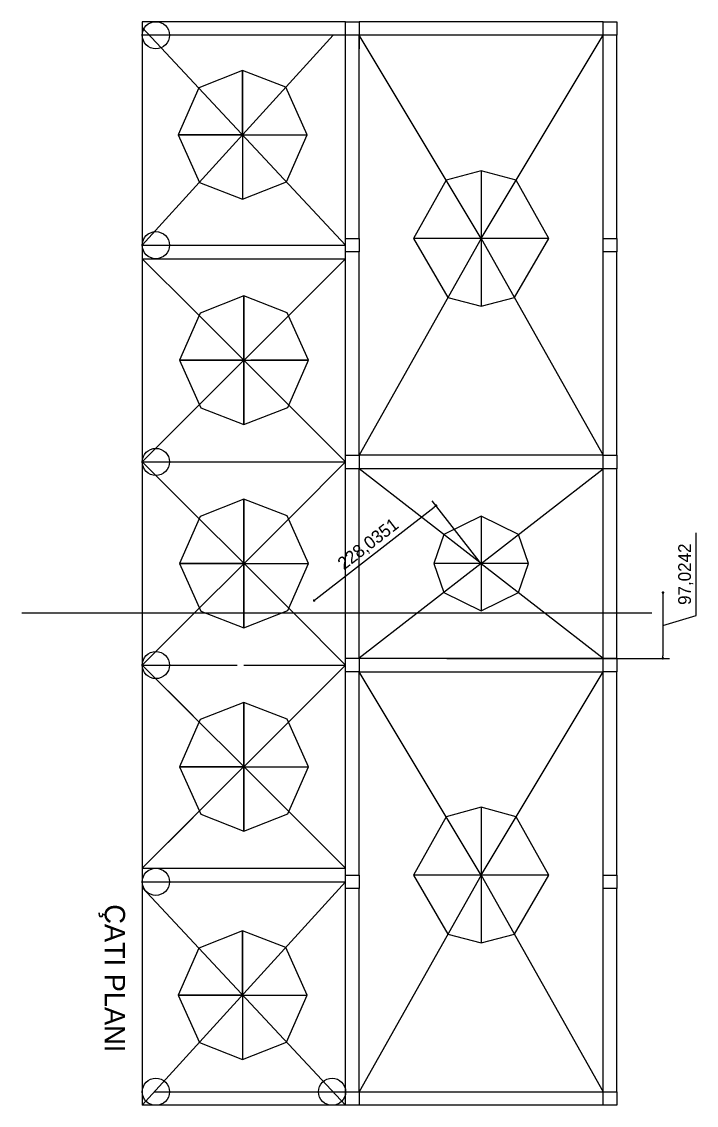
# Model space of a CAD drawing. Extents: x 9483 to 67306, y -5730 to 5191.
# Drawn here: x 12736 to 13731, y -1823 to -223 of the extents above; entities that cross this region are included whole.
import ezdxf

# ---------------------------------------------------------------- set-up
doc = ezdxf.new("R2010")
doc.units = 0
doc.header["$MEASUREMENT"] = 0
doc.layers.get('0').update_dxf_attribs({"linetype": 'CONTINUOUS'})
doc.layers.get('DEFPOINTS').update_dxf_attribs({"linetype": 'CONTINUOUS'})
for name, color, linetype in [('duvar', 3, 'CONTINUOUS'), ('kolon', 1, 'CONTINUOUS'), ('yazı', 6, 'CONTINUOUS')]:
    doc.layers.add(name, color=color, linetype=linetype)
doc.dimstyles.get("Standard").update_dxf_attribs({"dimtxt": 0.18, "dimasz": 0.18, "dimexe": 0.18, "dimexo": 0.0625, "dimgap": 0.09, "dimtad": 0, "dimtih": 1, "dimtoh": 1, "dimdec": 4, "dimzin": 0, "dimdsep": 46, "dimtxsty": 'Standard', "dimcen": 0.09, "dimadec": 0, "dimazin": 0, "dimtfac": 1, "dimtdec": 4, "dimtofl": 0, "dimtmove": 0, "dimatfit": 3, "dimfxl": 1, "dimtolj": 1, "dimtzin": 0, "dimarcsym": 0})

# ---------------------------------------------------------------- blocks, each defined once
blk = doc.blocks.new('_DOT')
at = {"color": 0, "linetype": 'ByBlock'}
blk.add_line((-0.5, 0), (-1, 0), dxfattribs=at)
at = {"color": 0, "linetype": 'ByBlock', "const_width": 0.5}
blk.add_lwpolyline([(-0.25, 0, 1), (0.25, 0, 1)], format="xyb", close=True, dxfattribs=at)
blk = doc.blocks.new('*D84')
at = {"layer": 'DEFPOINTS', "color": 0}
for p in [(13358.7, -1065.9), (13358.7, -1163), (13682.3, -1163)]:
    blk.add_point(p, dxfattribs=at)
at = {"layer": 'kolon', "color": 0, "lineweight": -2}
for p, q in [((13731.5, -1099.7), (13731.5, -977.8)), ((13682.3, -1069.7), (13682.3, -1159.2)), ((13682.3, -1114.5), (13731.5, -1099.7)), ((13363.4, -1163), (13691.7, -1163))]:
    blk.add_line(p, q, dxfattribs=at)
at = {"layer": 'kolon', "color": 0, "lineweight": -2, "xscale": 3.75, "yscale": 3.75, "zscale": 3.75}
for p, rotation in [((13682.3, -1065.9), 90), ((13682.3, -1163), 270)]:
    blk.add_blockref('_DOT', p, dxfattribs=dict(at, rotation=rotation))
at = {"layer": 'kolon', "color": 0, "insert": (13715.9, -1038.8), "char_height": 18.75, "attachment_point": 5, "rotation": 90}
blk.add_mtext('\\A1;97,0242', dxfattribs=at)
blk = doc.blocks.new('*D85')
at = {"layer": 'DEFPOINTS', "color": 0}
for p in [(13347.6, -937.6), (13414, -1023), (13234, -1163)]:
    blk.add_point(p, dxfattribs=at)
at = {"layer": 'kolon', "color": 0, "lineweight": -2}
for p, q in [((13170.5, -1075.3), (13344.6, -939.9)), ((13411.1, -1019.3), (13341.8, -930.2))]:
    blk.add_line(p, q, dxfattribs=at)
at = {"layer": 'kolon', "color": 0, "lineweight": -2, "xscale": 3.75, "yscale": 3.75, "zscale": 3.75}
for p, rotation in [((13347.6, -937.6), 37.87498365109776), ((13167.6, -1077.6), 217.8749836510978)]:
    blk.add_blockref('_DOT', p, dxfattribs=dict(at, rotation=rotation))
at = {"layer": 'kolon', "color": 0, "insert": (13248, -995.2), "char_height": 18.75, "attachment_point": 5, "rotation": 37.875}
blk.add_mtext('\\A1;228,0351', dxfattribs=at)

msp = doc.modelspace()

# ---------------------------------------------------------------- linework, layer by layer
for p, q in [((13213.99093, -252.97103), (13213.99093, -242.97103)), ((13213.99093, -252.97103), (13213.99093, -242.97103)), ((13233.99093, -242.97103), (13233.99093, -262.97103)), ((13233.99093, -262.97103), (13233.99093, -242.97103)), ((13138.99093, -797.97103), (13213.99093, -872.97103))]:
    msp.add_line(p, q)
at = {"layer": 'duvar'}
for p, q in [((13213.99093, -222.97103), (12913.99093, -222.97103)), ((13593.99093, -222.97103), (13233.99093, -222.97103)), ((13213.99093, -242.97103), (12913.99093, -242.97103)), ((13213.99093, -542.97103), (13213.99093, -242.97103)), ((13593.99093, -242.97103), (13233.99093, -242.97103)), ((13593.99093, -242.97103), (13233.99093, -242.97103)), ((13233.99093, -542.97103), (13233.99093, -242.97103)), ((13593.99093, -542.97103), (13593.99093, -242.97103)), ((13613.99093, -542.97103), (13613.99093, -242.97103)), ((13613.99093, -542.97103), (13613.99093, -242.97103)), ((12913.99093, -379.73666), (12913.99093, -1519.81415)), ((12913.99093, -552.97103), (13213.99093, -552.97103)), ((12913.99093, -572.97103), (13213.99093, -572.97103)), ((13213.99093, -722.97103), (13213.99093, -562.97103)), ((13213.99093, -862.97103), (13213.99093, -572.97103)), ((13233.99093, -862.97103), (13233.99093, -562.97103)), ((13593.99093, -862.97103), (13593.99093, -562.97103)), ((13613.99093, -862.97103), (13613.99093, -562.97103)), ((13613.99093, -862.97103), (13613.99093, -562.97103)), ((13593.99093, -862.97103), (13233.99093, -862.97103)), ((13213.99093, -1162.97103), (13213.99093, -882.97103)), ((13593.99093, -882.97103), (13233.99093, -882.97103)), ((13233.99093, -1162.97103), (13233.99093, -882.97103)), ((13593.99093, -1162.97103), (13593.99093, -882.97103)), ((13613.99093, -1162.97103), (13613.99093, -882.97103)), ((13613.99093, -1162.97103), (13613.99093, -882.97103)), ((13233.99093, -1162.97103), (13593.99093, -1162.97103)), ((13213.99093, -1472.97103), (13213.99093, -1182.97103)), ((13233.99093, -1182.97103), (13593.99093, -1182.97103)), ((13233.99093, -1482.97103), (13233.99093, -1182.97103)), ((13593.99093, -1482.97103), (13593.99093, -1182.97103)), ((13613.99093, -1482.97103), (13613.99093, -1182.97103)), ((13613.99093, -1482.97103), (13613.99093, -1182.97103)), ((13213.99093, -1482.97103), (13213.99093, -1322.97103)), ((12913.99093, -1472.97103), (13213.99093, -1472.97103)), ((12933.99093, -1472.97103), (13213.99093, -1472.97103)), ((12913.99093, -1492.97103), (13213.99093, -1492.97103)), ((13213.99093, -1802.97103), (13213.99093, -1502.97103)), ((13213.99093, -1802.97103), (13213.99093, -1502.97103)), ((13233.99093, -1802.97103), (13233.99093, -1502.97103)), ((13593.99093, -1802.97103), (13593.99093, -1502.97103)), ((13613.99093, -1802.97103), (13613.99093, -1502.97103)), ((13613.99093, -1802.97103), (13613.99093, -1502.97103)), ((12932.17275, -1802.97103), (13213.99093, -1802.97103)), ((13233.99093, -1802.97103), (13593.99093, -1802.97103)), ((13213.99093, -1822.97103), (12913.99093, -1822.97103)), ((13593.99093, -1822.97103), (13233.99093, -1822.97103))]:
    msp.add_line(p, q, dxfattribs=at)
at = {"layer": 'kolon'}
for p, q in [((12913.99093, -222.97103), (12913.99093, -1822.97103)), ((12997.19702, -320.69183), (12967.01725, -390.14208)), ((12967.01725, -390.14208), (12998.11333, -460.43639)), ((12913.99093, -570.29154), (12913.99093, -855.65052)), ((12913.99093, -572.97103), (12988.99093, -647.97103)), ((12999.1707, -653.52078), (12968.99093, -722.97103)), ((12968.99093, -722.97103), (13000.08702, -793.26534)), ((12913.99093, -872.97103), (12988.99093, -947.97103)), ((12913.99093, -890.29154), (12913.99093, -1155.65052)), ((12999.1707, -953.52078), (12968.99093, -1022.97103)), ((12968.99093, -1022.97103), (13000.08702, -1093.26534)), ((12988.99093, -1097.97103), (12913.99093, -1172.97103)), ((12913.99093, -1172.97103), (12988.99093, -1247.97103)), ((12913.99093, -1190.29154), (12913.99093, -1510.29154)), ((12999.1707, -1253.52078), (12968.99093, -1322.97103)), ((12968.99093, -1322.97103), (13000.08702, -1393.26534)), ((12988.99093, -1397.97103), (12913.99093, -1472.97103)), ((12913.99093, -1510.29154), (12913.99093, -1812.97103)), ((12997.19702, -1590.69183), (12967.01725, -1660.14208)), ((12967.01725, -1660.14208), (12998.11333, -1730.43639))]:
    msp.add_line(p, q, dxfattribs=at)
at = {"layer": 'kolon', "color": 1}
for p, q in [((13213.99093, -222.97103), (13233.99093, -222.97103)), ((13213.99093, -242.97103), (13213.99093, -222.97103)), ((13233.99093, -222.97103), (13233.99093, -242.97103)), ((13593.99093, -242.97103), (13593.99093, -222.97103)), ((13593.99093, -222.97103), (13613.99093, -222.97103)), ((13613.99093, -222.97103), (13613.99093, -242.97103)), ((13233.99093, -242.97103), (13213.99093, -242.97103)), ((13613.99093, -242.97103), (13593.99093, -242.97103)), ((13213.99093, -542.97103), (13233.99093, -542.97103)), ((13213.99093, -562.97103), (13213.99093, -542.97103)), ((13233.99093, -542.97103), (13233.99093, -562.97103)), ((13593.99093, -562.97103), (13593.99093, -542.97103)), ((13593.99093, -542.97103), (13613.99093, -542.97103)), ((13613.99093, -542.97103), (13613.99093, -562.97103)), ((13233.99093, -562.97103), (13213.99093, -562.97103)), ((13613.99093, -562.97103), (13593.99093, -562.97103)), ((13213.99093, -862.97103), (13233.99093, -862.97103)), ((13213.99093, -882.97103), (13213.99093, -862.97103)), ((13233.99093, -862.97103), (13233.99093, -882.97103)), ((13593.99093, -882.97103), (13593.99093, -862.97103)), ((13593.99093, -862.97103), (13613.99093, -862.97103)), ((13613.99093, -862.97103), (13613.99093, -882.97103)), ((13233.99093, -882.97103), (13213.99093, -882.97103)), ((13613.99093, -882.97103), (13593.99093, -882.97103)), ((13665.84747, -1096.07252), (12735.96024, -1096.07252)), ((13213.99093, -1162.97103), (13233.99093, -1162.97103)), ((13213.99093, -1182.97103), (13213.99093, -1162.97103)), ((13233.99093, -1162.97103), (13233.99093, -1182.97103)), ((13593.99093, -1182.97103), (13593.99093, -1162.97103)), ((13593.99093, -1162.97103), (13613.99093, -1162.97103)), ((13613.99093, -1162.97103), (13613.99093, -1182.97103)), ((13233.99093, -1182.97103), (13213.99093, -1182.97103)), ((13613.99093, -1182.97103), (13593.99093, -1182.97103)), ((13213.99093, -1482.97103), (13233.99093, -1482.97103)), ((13213.99093, -1502.97103), (13213.99093, -1482.97103)), ((13233.99093, -1482.97103), (13233.99093, -1502.97103)), ((13593.99093, -1502.97103), (13593.99093, -1482.97103)), ((13593.99093, -1482.97103), (13613.99093, -1482.97103)), ((13613.99093, -1482.97103), (13613.99093, -1502.97103)), ((13233.99093, -1502.97103), (13213.99093, -1502.97103)), ((13613.99093, -1502.97103), (13593.99093, -1502.97103)), ((13213.99093, -1802.97103), (13233.99093, -1802.97103)), ((13213.99093, -1822.97103), (13213.99093, -1802.97103)), ((13233.99093, -1802.97103), (13233.99093, -1822.97103)), ((13593.99093, -1822.97103), (13593.99093, -1802.97103)), ((13593.99093, -1802.97103), (13613.99093, -1802.97103)), ((13613.99093, -1802.97103), (13613.99093, -1822.97103)), ((13233.99093, -1822.97103), (13213.99093, -1822.97103)), ((13613.99093, -1822.97103), (13593.99093, -1822.97103))]:
    msp.add_line(p, q, dxfattribs=at)
at = {"layer": 'kolon'}
for centre in [(12933.99093, -242.97103), (12933.99093, -552.97103), (12933.99093, -872.97103), (12933.99093, -1172.97103), (12933.99093, -1492.97103), (12933.99093, -1802.97103), (13193.99093, -1802.97103)]:
    msp.add_circle(centre, 20, dxfattribs=at)
at = {"layer": 'yazı'}
for p, q in [((12913.99093, -231.54246), (13213.99093, -552.97103)), ((13195.80912, -242.97103), (12913.99093, -552.97103)), ((13413.99093, -542.97103), (13233.99093, -242.97103)), ((13413.99093, -542.97103), (13593.99093, -242.97103)), ((13062.01725, -295.14208), (12997.19702, -320.69183)), ((13062.01725, -295.14208), (13062.01725, -485.14208)), ((13062.01725, -390.14208), (13062.01725, -295.14208)), ((13125.92117, -319.84778), (13062.01725, -295.14208)), ((13157.01725, -390.14208), (13125.92117, -319.84778)), ((13062.01725, -390.14208), (12967.01725, -390.14208)), ((12967.01725, -390.14208), (13157.01725, -390.14208)), ((13126.83748, -459.59234), (13157.01725, -390.14208)), ((13413.99093, -442.97103), (13362.54136, -457.22174)), ((13413.99093, -442.97103), (13413.99093, -642.97103)), ((13465.44051, -457.22174), (13413.99093, -442.97103)), ((12998.11333, -460.43639), (13062.01725, -485.14208)), ((13062.01725, -485.14208), (13126.83748, -459.59234)), ((13362.54136, -457.22174), (13313.99093, -542.97103)), ((13513.99093, -542.97103), (13465.44051, -457.22174)), ((13413.99093, -542.97103), (13233.99093, -862.97103)), ((13513.99093, -542.97103), (13313.99093, -542.97103)), ((13313.99093, -542.97103), (13364.96481, -630.12859)), ((13413.99093, -542.97103), (13593.99093, -862.97103)), ((13463.01706, -630.12859), (13513.99093, -542.97103)), ((13213.99093, -572.97103), (12913.99093, -872.97103)), ((13063.99093, -627.97103), (12999.1707, -653.52078)), ((13063.99093, -712.97103), (13063.99093, -627.97103)), ((13127.89485, -652.67673), (13063.99093, -627.97103)), ((13063.99093, -722.97103), (13063.99093, -627.97103)), ((13063.99093, -627.97103), (13063.99093, -817.97103)), ((13364.96481, -630.12859), (13413.99093, -642.97103)), ((13413.99093, -642.97103), (13463.01706, -630.12859)), ((12988.99093, -647.97103), (13213.99093, -872.97103)), ((13158.99093, -722.97103), (13127.89485, -652.67673)), ((12968.99093, -722.97103), (13053.99093, -722.97103)), ((13063.99093, -722.97103), (12968.99093, -722.97103)), ((12968.99093, -722.97103), (13158.99093, -722.97103)), ((13063.99093, -817.97103), (13063.99093, -722.97103)), ((13063.99093, -722.97103), (13158.99093, -722.97103)), ((13158.99093, -722.97103), (13073.99093, -722.97103)), ((13128.81117, -792.42128), (13158.99093, -722.97103)), ((13000.08702, -793.26534), (13063.99093, -817.97103)), ((13063.99093, -817.97103), (13128.81117, -792.42128)), ((12913.99093, -872.97103), (13053.99093, -872.97103)), ((12913.99093, -872.97103), (13213.99093, -872.97103)), ((12913.99093, -872.97103), (13138.99093, -1097.97103)), ((13213.99093, -872.97103), (13138.99093, -947.97103)), ((13413.99093, -1022.97103), (13233.99093, -882.97103)), ((13413.99093, -1022.97103), (13593.99093, -882.97103)), ((13063.99093, -927.97103), (12999.1707, -953.52078)), ((13127.89485, -952.67673), (13063.99093, -927.97103)), ((13063.99093, -1022.97103), (13063.99093, -927.97103)), ((13063.99093, -927.97103), (13063.99093, -1117.97103)), ((13063.99093, -1117.97103), (13063.99093, -927.97103)), ((13138.99093, -947.97103), (12913.99093, -1172.97103)), ((13158.99093, -1022.97103), (13127.89485, -952.67673)), ((13413.99093, -952.97103), (13358.73628, -979.99519)), ((13413.99093, -952.97103), (13413.99093, -1092.97103)), ((13469.24559, -979.99519), (13413.99093, -952.97103)), ((13358.73628, -979.99519), (13343.99093, -1022.97103)), ((13483.99093, -1022.97103), (13469.24559, -979.99519)), ((12968.99093, -1022.97103), (13053.99093, -1022.97103)), ((13063.99093, -1022.97103), (12968.99093, -1022.97103)), ((12968.99093, -1022.97103), (13158.99093, -1022.97103)), ((13063.99093, -1022.97103), (13158.99093, -1022.97103)), ((13128.81117, -1092.42128), (13158.99093, -1022.97103)), ((13413.99093, -1022.97103), (13233.99093, -1162.97103)), ((13483.99093, -1022.97103), (13343.99093, -1022.97103)), ((13343.99093, -1022.97103), (13358.73628, -1065.94688)), ((13413.99093, -1022.97103), (13593.99093, -1162.97103)), ((13469.24559, -1065.94688), (13483.99093, -1022.97103)), ((13358.73628, -1065.94688), (13413.99093, -1092.97103)), ((13413.99093, -1092.97103), (13469.24559, -1065.94688)), ((13000.08702, -1093.26534), (13063.99093, -1117.97103)), ((13063.99093, -1117.97103), (13128.81117, -1092.42128)), ((13138.99093, -1097.97103), (13213.99093, -1172.97103)), ((12913.99093, -1172.97103), (13053.99093, -1172.97103)), ((13213.99093, -1172.97103), (12913.99093, -1472.97103)), ((12913.99093, -1172.97103), (13138.99093, -1397.97103)), ((13063.99093, -1172.97103), (13213.99093, -1172.97103)), ((13413.99093, -1482.97103), (13233.99093, -1182.97103)), ((13413.99093, -1482.97103), (13593.99093, -1182.97103)), ((13063.99093, -1227.97103), (12999.1707, -1253.52078)), ((13063.99093, -1417.97103), (13063.99093, -1227.97103)), ((13063.99093, -1322.97103), (13063.99093, -1227.97103)), ((13063.99093, -1227.97103), (13063.99093, -1417.97103)), ((13127.89485, -1252.67673), (13063.99093, -1227.97103)), ((13158.99093, -1322.97103), (13127.89485, -1252.67673)), ((12968.99093, -1322.97103), (13053.99093, -1322.97103)), ((13063.99093, -1322.97103), (12968.99093, -1322.97103)), ((12968.99093, -1322.97103), (13158.99093, -1322.97103)), ((13063.99093, -1322.97103), (13158.99093, -1322.97103)), ((13063.99093, -1322.97103), (13158.99093, -1322.97103)), ((13073.99093, -1322.97103), (13158.99093, -1322.97103)), ((13128.81117, -1392.42128), (13158.99093, -1322.97103)), ((13413.99093, -1382.97103), (13362.54136, -1397.22174)), ((13413.99093, -1382.97103), (13413.99093, -1582.97103)), ((13465.44051, -1397.22174), (13413.99093, -1382.97103)), ((13000.08702, -1393.26534), (13063.99093, -1417.97103)), ((13063.99093, -1417.97103), (13128.81117, -1392.42128)), ((13138.99093, -1397.97103), (13213.99093, -1472.97103)), ((13362.54136, -1397.22174), (13313.99093, -1482.97103)), ((13513.99093, -1482.97103), (13465.44051, -1397.22174)), ((13413.99093, -1482.97103), (13233.99093, -1802.97103)), ((13513.99093, -1482.97103), (13313.99093, -1482.97103)), ((13313.99093, -1482.97103), (13364.96481, -1570.12859)), ((13413.99093, -1482.97103), (13593.99093, -1802.97103)), ((13463.01706, -1570.12859), (13513.99093, -1482.97103)), ((13213.99093, -1492.97103), (12913.99093, -1822.97103)), ((12913.99093, -1501.54246), (13213.99093, -1822.97103)), ((13062.01725, -1565.14208), (12997.19702, -1590.69183)), ((13062.01725, -1565.14208), (13062.01725, -1755.14208)), ((13062.01725, -1660.14208), (13062.01725, -1565.14208)), ((13125.92117, -1589.84778), (13062.01725, -1565.14208)), ((13364.96481, -1570.12859), (13413.99093, -1582.97103)), ((13413.99093, -1582.97103), (13463.01706, -1570.12859)), ((13157.01725, -1660.14208), (13125.92117, -1589.84778)), ((13062.01725, -1660.14208), (12967.01725, -1660.14208)), ((12967.01725, -1660.14208), (13157.01725, -1660.14208)), ((13126.83748, -1729.59234), (13157.01725, -1660.14208)), ((12998.11333, -1730.43639), (13062.01725, -1755.14208)), ((13062.01725, -1755.14208), (13126.83748, -1729.59234))]:
    msp.add_line(p, q, dxfattribs=at)

# ---------------------------------------------------------------- texts
msp.add_text('ÇATI PLANI', height=30, rotation=270, dxfattribs=at).set_placement((12858.48738, -1526.18333))

# ---------------------------------------------------------------- dimensions: what is measured, and where the dimension line sits
at = {"layer": 'kolon', "color": 1}
dim = msp.add_aligned_dim(p1=(13233.99093, -1162.97103), p2=(13413.99093, -1022.97103), distance=108.20546, dimstyle='Standard', override={"dimscale": 7.5, "dimtxt": 2.5, "dimasz": 0.5, "dimexe": 1.25, "dimexo": 0.625, "dimgap": 0.625, "dimtad": 1, "dimtih": 0, "dimtoh": 0, "dimzin": 8, "dimlunit": 6, "dimblk1": 'DOT', "dimblk2": 'DOT', "dimsah": 1, "dimcen": 0.5, "dimse1": 1, "dimtofl": 1, "dimtmove": 1}, dxfattribs=at)
dim.commit()
dim.dimension.update_dxf_attribs({"geometry": '*D85', "text_midpoint": (13247.96638, -995.22518)})
dim = msp.add_linear_dim(base=(13682.280677, -1162.971032), p1=(13358.736279, -1065.946875), p2=(13358.736279, -1162.971032), angle=90, dimstyle='Standard', override={"dimscale": 7.5, "dimtxt": 2.5, "dimasz": 0.5, "dimexe": 1.25, "dimexo": 0.625, "dimgap": 0.625, "dimtad": 1, "dimtih": 0, "dimtoh": 0, "dimzin": 8, "dimlunit": 6, "dimblk1": 'DOT', "dimblk2": 'DOT', "dimsah": 1, "dimcen": 0.5, "dimse1": 1, "dimtofl": 1, "dimtmove": 1}, dxfattribs=at)
dim.commit()
dim.dimension.update_dxf_attribs({"geometry": '*D84', "text_midpoint": (13715.874427, -1095.005829)})

doc.saveas('drawing.dxf')
